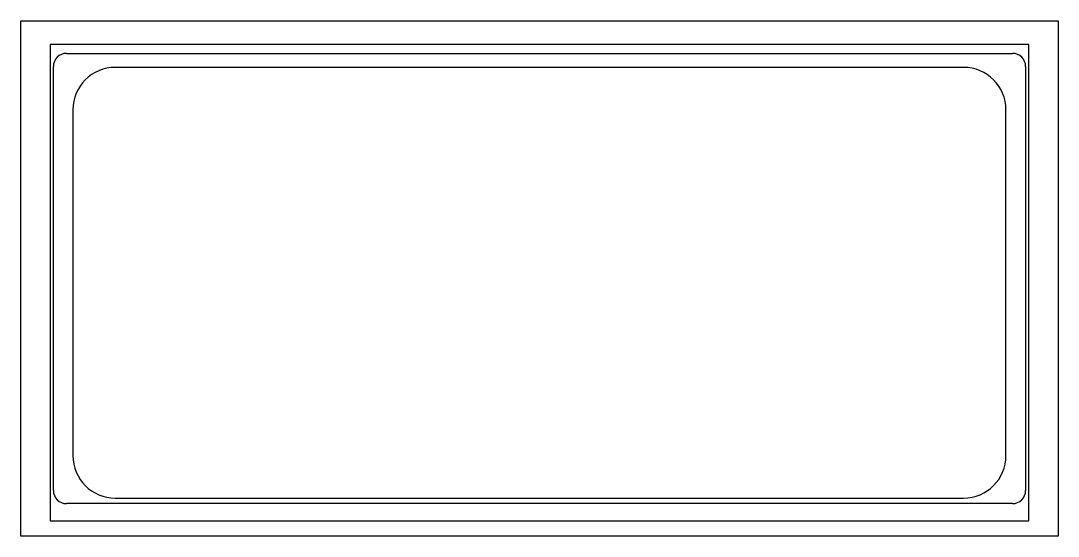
# Model space of a CAD drawing. Header units: millimetres. Extents: x -68 to 91, y -46 to 33.
import ezdxf

# ---------------------------------------------------------------- set-up
doc = ezdxf.new("R2010")
doc.units = ezdxf.units.MM
doc.layers.get('0').update_dxf_attribs({"linetype": 'CONTINUOUS'})

msp = doc.modelspace()

# ---------------------------------------------------------------- linework, layer by layer
for p, q in [((-61.49, 27.65, 0), (83.51, 27.65, 0)), ((-63.49, -39.35, 0), (-63.49, 25.65, 0)), ((76, 25.5), (-54, 25.5)), ((85.51, 25.65, 0), (85.51, -39.35, 0)), ((-60.5, 19), (-60.5, -34)), ((82.5, -34), (82.5, 19)), ((-54, -40.5), (76, -40.5)), ((83.51, -41.35, 0), (-61.49, -41.35, 0))]:
    msp.add_line(p, q)
for points in [[(90.51, -46.35), (-68.49, -46.35), (-68.49, 32.65), (90.51, 32.65)], [(86, 29), (-64, 29), (-64, -44), (86, -44)]]:
    msp.add_lwpolyline(points, close=True)
at = {"extrusion": (-1.46637e-16, -5.85631e-09, 1)}
for centre, start, end in [((-61.49, 25.65), 90, 180), ((83.51, -39.35), 270, 360)]:
    msp.add_arc(centre, 2, start, end, dxfattribs=at)
for centre, radius, start, end in [((83.51, 25.65, 0), 2, 0, 90), ((-54, 19), 6.5, 90, 180), ((76, 19), 6.5, 0, 90), ((-54, -34), 6.5, 180, 270), ((76, -34), 6.5, 270, 360), ((-61.49, -39.35, 0), 2, 180, 270)]:
    msp.add_arc(centre, radius, start, end)

doc.saveas('drawing.dxf')
